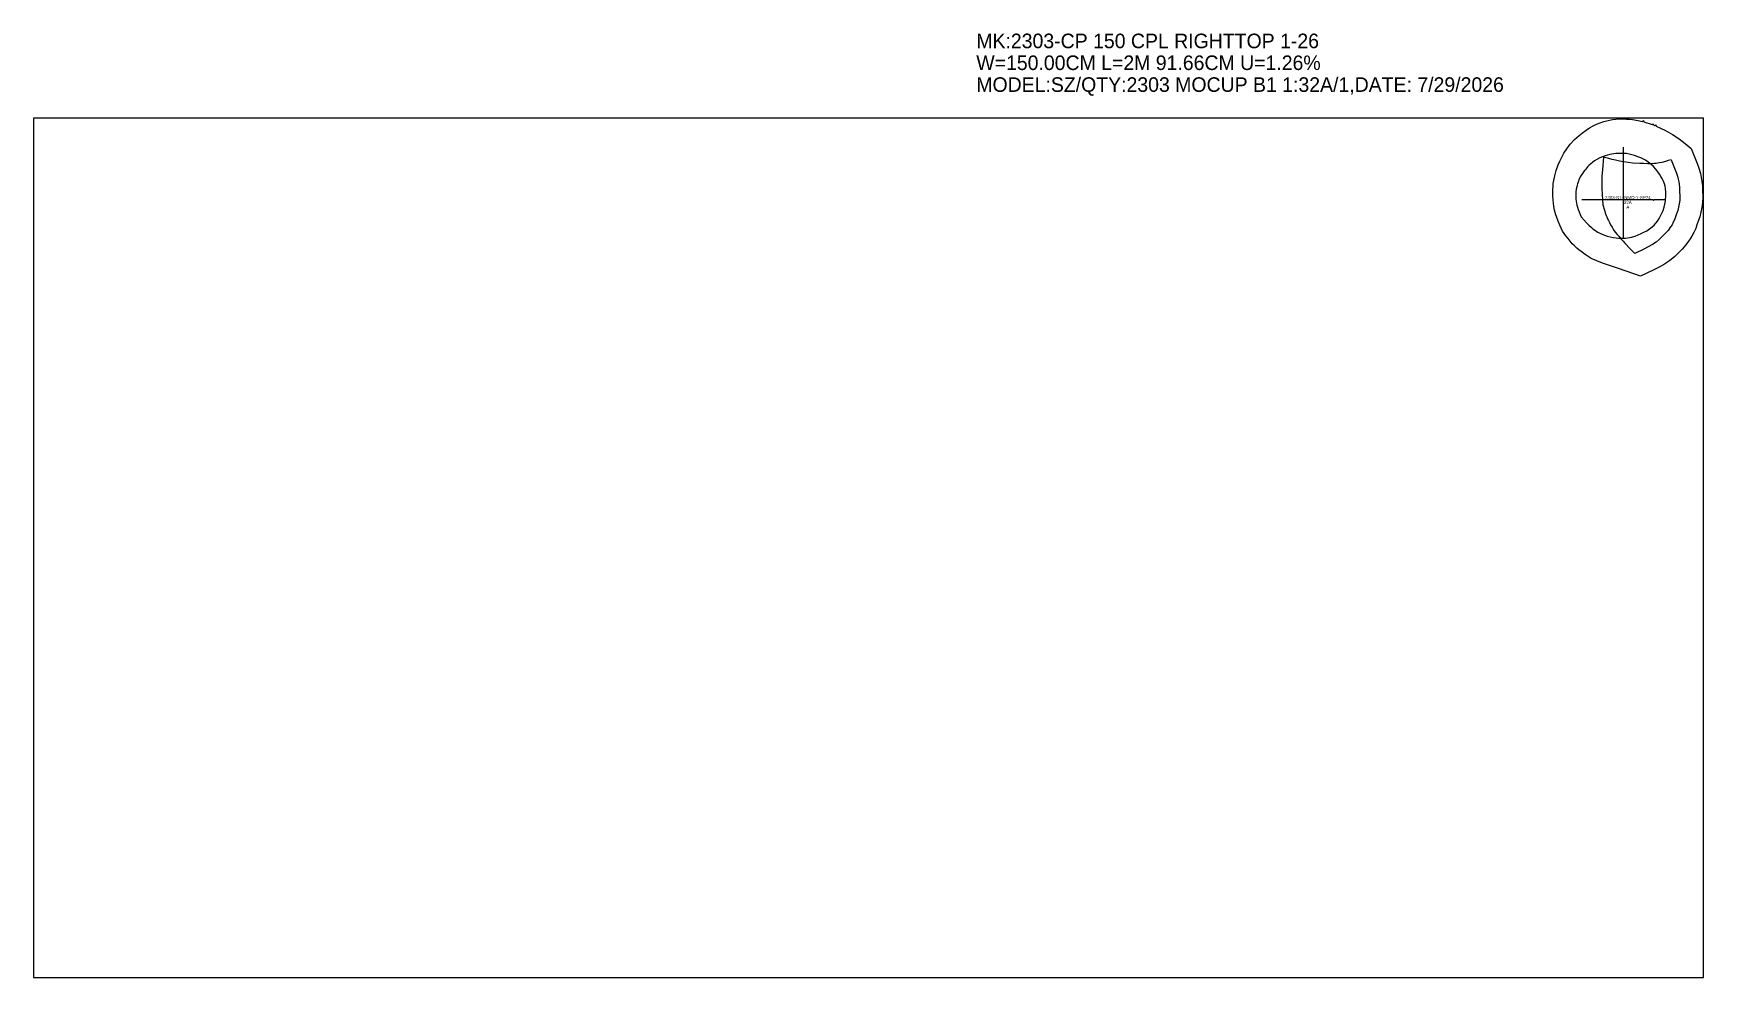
# Model space of a CAD drawing. Header units: inches. Extents: x 0 to 115, y 0 to 65.
import ezdxf
from ezdxf.enums import TextEntityAlignment as Align

# ---------------------------------------------------------------- set-up
doc = ezdxf.new("R2010")
doc.units = ezdxf.units.IN

msp = doc.modelspace()

# ---------------------------------------------------------------- linework, layer by layer
at = {"layer": 'T001L001'}
for points in [[(0, 0), (114.824, 0), (114.824, 59.055), (0, 59.055), (0, 0)], [(104.819, 51.982), (104.73, 52.22), (104.648, 52.477), (104.582, 52.729), (104.531, 52.975), (104.495, 53.211), (104.473, 53.442), (104.462, 53.716), (104.464, 53.939), (104.477, 54.567), (104.599, 55.082), (104.699, 55.451), (104.833, 55.847), (104.932, 56.089), (105.044, 56.329), (105.211, 56.635), (105.416, 56.948), (105.653, 57.255), (105.951, 57.582), (106.261, 57.85), (106.503, 58.042), (106.743, 58.217), (106.983, 58.373), (107.226, 58.513), (107.471, 58.634), (107.717, 58.736), (107.97, 58.822), (108.274, 58.898), (108.56, 58.947), (109.02, 58.995), (109.304, 58.995), (109.516, 58.989), (109.724, 58.975), (109.946, 58.951), (110.315, 58.89), (110.61, 58.817), (110.689, 58.878), (110.724, 58.785), (111.283, 58.607), (111.364, 58.664), (111.396, 58.57), (111.448, 58.553), (111.464, 58.546), (111.55, 58.594), (111.572, 58.498), (111.868, 58.365), (112.211, 58.195), (112.683, 57.922), (113.139, 57.623), (113.563, 57.299), (113.978, 56.963), (114.426, 55.81), (114.523, 55.54), (114.607, 55.25), (114.668, 54.972), (114.71, 54.706), (114.739, 54.406), (114.752, 54.144), (114.765, 53.631), (114.763, 53.578), (114.752, 53.276), (114.707, 52.917), (114.64, 52.582), (114.556, 52.268), (114.46, 51.97), (114.366, 51.717), (114.279, 51.478), (114.155, 51.2), (114.016, 50.942), (113.861, 50.692), (113.61, 50.352), (113.349, 50.05), (113.101, 49.794), (112.849, 49.549), (112.473, 49.25), (112.132, 49.027), (111.766, 48.818), (111.412, 48.636), (110.486, 48.185), (108.97, 48.715), (107.885, 49.094), (107.098, 49.416), (106.745, 49.644), (106.593, 49.743), (106.405, 49.877), (106.254, 49.996), (106.103, 50.125), (105.951, 50.268), (105.799, 50.423), (105.65, 50.591), (105.502, 50.772), (105.356, 50.965), (105.13, 51.286), (104.941, 51.689), (104.819, 51.982)], [(107.885, 56.397), (107.69, 56.314), (107.479, 56.215), (107.326, 56.108), (107.191, 56.006), (107.072, 55.908), (106.967, 55.814), (106.874, 55.724), (106.792, 55.637), (106.72, 55.553), (106.656, 55.471), (106.571, 55.352), (106.496, 55.236), (106.347, 55.007), (106.255, 54.821), (106.219, 54.721), (106.184, 54.61), (106.156, 54.528), (106.129, 54.438), (106.103, 54.34), (106.067, 54.161), (106.042, 53.959), (106.034, 53.734), (106.037, 53.613), (106.046, 53.486), (106.062, 53.354), (106.085, 53.216), (106.116, 53.072), (106.155, 52.922), (106.203, 52.766), (106.261, 52.605), (106.328, 52.437), (106.407, 52.264)], [(107.933, 56.375), (107.868, 55.494), (107.832, 55.066), (107.818, 54.64), (107.823, 54.222), (107.843, 53.81), (107.871, 53.442), (107.906, 53.084), (108.009, 52.728), (108.087, 52.474), (108.125, 52.369), (108.169, 52.257), (108.22, 52.138), (108.281, 52.009), (108.352, 51.87), (108.434, 51.719), (108.53, 51.555), (108.64, 51.376), (108.754, 51.225), (108.888, 51.059), (109.012, 50.914), (109.145, 50.762), (109.288, 50.604), (109.437, 50.44), (109.758, 50.097), (110.091, 49.744)], [(112.037, 52.709), (112.11, 52.927), (112.162, 53.138), (112.201, 53.373), (112.215, 53.5), (112.224, 53.636), (112.228, 53.779), (112.228, 53.93), (112.197, 54.228), (112.172, 54.374), (112.133, 54.528), (112.094, 54.645), (112.042, 54.769), (111.977, 54.901), (111.895, 55.043), (111.796, 55.195), (111.677, 55.359), (111.536, 55.536), (111.371, 55.728), (111.189, 55.893), (111.007, 56.034), (110.824, 56.153), (110.64, 56.254), (110.501, 56.319), (110.361, 56.376), (110.08, 56.471), (109.799, 56.547), (109.517, 56.614), (109.11, 56.623), (108.949, 56.624), (108.779, 56.617), (108.655, 56.605), (108.523, 56.585), (108.381, 56.556), (108.228, 56.516), (108.064, 56.463), (107.885, 56.397)], [(112.588, 56.192), (112.386, 56.135), (112.197, 56.077), (111.961, 56.01), (111.772, 55.969), (111.667, 55.951), (111.553, 55.935), (111.43, 55.922), (111.295, 55.912), (111.147, 55.904), (110.985, 55.901), (110.711, 55.924), (110.44, 55.937), (109.932, 55.962), (109.629, 55.992), (109.316, 56.047), (109.039, 56.094), (108.774, 56.151), (108.539, 56.208), (108.313, 56.269), (107.933, 56.375)], [(109.31, 50.838), (109.31, 57.046)], [(112.588, 56.192), (112.951, 55.258), (113.025, 55.054), (113.08, 54.862), (113.12, 54.68), (113.147, 54.507), (113.168, 54.293), (113.178, 54.086), (113.19, 53.641), (113.18, 53.403), (113.151, 53.169), (113.105, 52.94), (113.045, 52.713), (112.971, 52.485), (112.888, 52.259), (112.819, 52.07), (112.74, 51.895), (112.652, 51.73), (112.556, 51.576), (112.379, 51.336), (112.188, 51.115), (111.986, 50.906), (111.779, 50.705)], [(106.455, 53.464), (111.319, 53.463), (111.378, 53.384), (111.437, 53.463), (112.21, 53.463)], [(106.407, 52.264), (106.597, 52.06), (106.78, 51.857), (106.939, 51.689), (107.114, 51.525), (107.212, 51.445), (107.318, 51.366), (107.433, 51.289), (107.559, 51.214), (107.697, 51.141), (107.848, 51.07), (108.013, 51.002), (108.195, 50.937), (108.41, 50.89), (108.612, 50.853), (108.803, 50.827), (108.982, 50.81), (109.15, 50.802), (109.309, 50.802), (109.458, 50.81), (109.6, 50.825), (109.739, 50.847), (109.87, 50.875), (110.116, 50.946), (110.33, 51.028), (110.533, 51.118), (110.725, 51.209), (110.915, 51.311), (111.105, 51.433), (111.291, 51.578), (111.415, 51.694), (111.536, 51.826), (111.653, 51.975), (111.766, 52.144), (111.952, 52.511), (112.037, 52.709)], [(111.779, 50.705), (111.554, 50.531), (111.31, 50.371), (111.015, 50.203), (110.706, 50.044), (110.091, 49.744)]]:
    msp.add_lwpolyline(points, dxfattribs=at)

# ---------------------------------------------------------------- texts
at = {"layer": 'ABC'}
for s, p in [('MK:2303-CP 150 CPL RIGHTTOP 1-26', (64.824, 63.555)), ('W=150.00CM L=2M 91.66CM U=1.26%', (64.824, 62.055)), ('MODEL:SZ/QTY:2303 MOCUP B1 1:32A/1,DATE: 7/29/2026', (64.824, 60.555))]:
    msp.add_text(s, height=1, dxfattribs=at).set_placement(p, align=Align.BOTTOM_LEFT)
for s, height, p in [('2303-B1-INMO-1-SP24', 0.21929, (109.613, 53.59)), ('32A', 0.2193, (109.613, 53.261)), ('A', 0.219, (109.613, 52.932))]:
    msp.add_text(s, height=height, dxfattribs=at).set_placement(p, align=Align.MIDDLE_CENTER)

doc.saveas('drawing.dxf')
